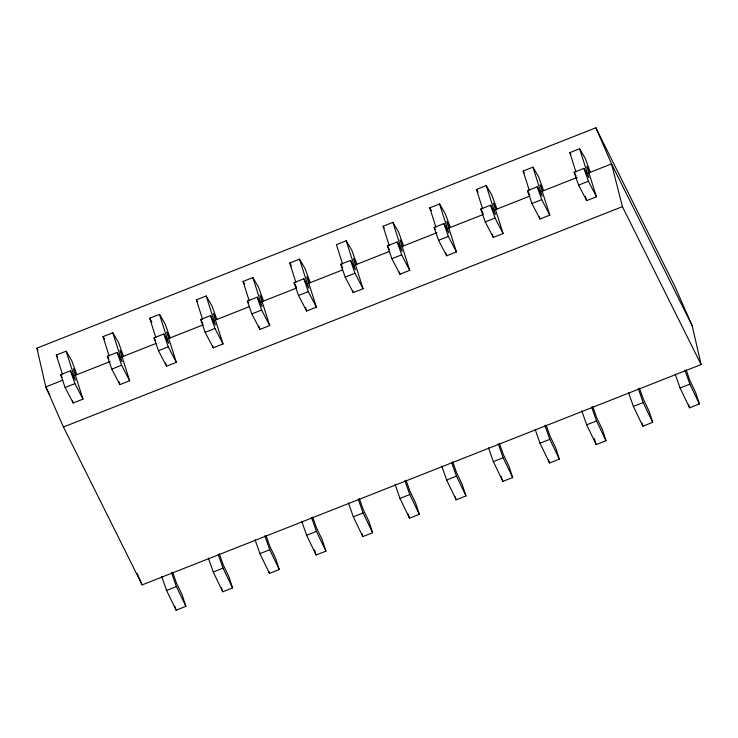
<?xml version="1.0" encoding="UTF-8"?>
<svg xmlns="http://www.w3.org/2000/svg" width="738" height="738" viewBox="0 0 738 738"><rect width="100%" height="100%" fill="white"/><g stroke="black" fill="none" stroke-linecap="round" stroke-linejoin="round"><path stroke-width="1.11" d="M36.9 348.133L595.87 127.803L674.56 285.698L692.216 325.781L701.1 364.554L142.13 584.893L63.44 426.998L45.784 386.906L36.9 348.133L37.924 350.199M62.481 374.378L56.328 355.043L66.125 351.187L71.752 360.697L76.826 374.673L73.311 368.732L82.988 399.147L73.182 403.013L65.11 387.505L60.664 374.655L70.461 370.79L75.359 380.181L66.125 351.187M109.159 355.984L103.006 336.648L112.813 332.783L118.44 342.294L123.504 356.269L119.99 350.329L129.667 380.753L119.86 384.609L111.789 369.111L107.342 356.251L117.148 352.395L122.038 361.786L112.813 332.783M155.838 337.58L149.685 318.244L159.491 314.379L165.118 323.899L170.183 337.875L166.668 331.934L176.345 362.349L166.548 366.214L158.467 350.707L154.021 337.856L163.827 333.991L168.716 343.382L159.491 314.379M202.516 319.185L196.363 299.849L206.17 295.984L211.797 305.495L216.861 319.471L213.347 313.53L223.024 343.945L213.227 347.81L205.155 332.312L200.699 319.453L210.505 315.587L215.395 324.988L206.17 295.984M249.195 300.781L243.042 281.446L252.848 277.58L258.475 287.1L263.54 301.067L260.034 295.135L269.711 325.55L259.905 329.416L251.833 313.908L247.387 301.058L257.184 297.193L262.073 306.584L252.848 277.58M295.873 282.377L289.73 263.042L299.527 259.186L305.154 268.697L310.228 282.672L306.713 276.732L316.39 307.146L306.584 311.012L298.512 295.504L294.065 282.654L303.862 278.789L308.761 288.189L299.527 259.186M346.205 240.782L355.439 269.785L350.55 260.394L340.744 264.25L345.19 277.11L353.262 292.608L363.068 288.752L353.391 258.328L356.906 264.269L351.841 250.293L346.205 240.782L336.408 244.647L342.561 263.983M389.24 245.579L383.087 226.243L392.893 222.378L398.52 231.898L403.585 245.874L400.07 239.933L409.747 270.348L399.941 274.213L391.869 258.706L387.422 245.855L397.228 241.99L402.118 251.381L392.893 222.378M435.918 227.184L429.765 207.848L439.571 203.983L445.199 213.494L450.263 227.47L446.748 221.529L456.425 251.944L446.628 255.809L438.556 240.311L434.101 227.452L443.907 223.586L448.796 232.987L439.571 203.983M482.597 208.78L476.444 189.445L486.25 185.579L491.877 195.1L496.942 209.066L493.427 203.134L503.104 233.549L493.307 237.415L485.235 221.907L480.779 209.057L490.585 205.192L495.475 214.583L486.25 185.579M529.275 190.376L523.131 171.041L532.928 167.185L538.555 176.696L543.62 190.672L540.115 184.731L549.792 215.145L539.985 219.011L531.913 203.504L527.467 190.653L537.264 186.788L542.153 196.188L532.928 167.185M575.963 171.982L569.81 152.646L579.607 148.781L585.234 158.301L590.308 172.268L586.793 166.327L596.47 196.751L586.664 200.607L578.592 185.109L574.146 172.258L583.942 168.393L588.841 177.784L579.607 148.781M62.924 380.153L45.784 386.906L49.889 395.153M74.713 375.504L110.073 361.565M121.539 357.044L156.152 343.401M168.218 338.641L203.291 324.821M214.906 320.246L249.37 306.657M261.16 302.008L296.519 288.069M308.263 283.447L342.589 269.914M354.941 265.043L389.738 251.326M401.527 246.686L436.887 232.747M448.307 228.245L482.966 214.583M494.746 209.933L530.105 195.994M541.664 191.446L577.254 177.415M588.343 173.043L611.544 163.901L692.216 325.781M65.11 387.505L74.916 383.64L82.988 399.147M111.789 369.111L121.595 365.245L129.667 380.753M158.467 350.707L168.273 346.842L176.345 362.349M205.155 332.312L214.952 328.447L223.024 343.945M251.833 313.908L261.63 310.043L269.711 325.55M298.512 295.504L308.318 291.639L316.39 307.146M345.19 277.11L354.996 273.244L363.068 288.752M391.869 258.706L401.675 254.841L409.747 270.348M438.556 240.311L448.353 236.446L456.425 251.944M485.235 221.907L495.032 218.042L503.104 233.549M531.913 203.504L541.72 199.647L549.792 215.145M578.592 185.109L588.398 181.244L596.47 196.751M63.44 426.998L622.411 206.658L611.544 163.901L595.87 127.803M166.576 590.418L176.382 586.553L185.893 606.332L176.087 610.197L166.576 590.418L161.705 576.553M213.254 572.015L223.061 568.149L232.571 587.937L222.765 591.793L213.254 572.015L208.384 558.149M259.933 553.62L269.739 549.755L279.25 569.533L269.453 573.398L259.933 553.62L255.062 539.755M306.621 535.216L316.418 531.351L325.928 551.129L316.132 554.994L306.621 535.216L301.741 521.351M353.299 516.812L363.096 512.956L372.616 532.735L362.81 536.6L353.299 516.812L348.428 502.956M399.978 498.418L409.784 494.552L419.295 514.331L409.489 518.196L399.978 498.418L395.107 484.552M446.656 480.014L456.462 476.148L465.973 495.936L456.167 499.801L446.656 480.014L441.785 466.148M493.335 461.619L503.141 457.754L512.652 477.532L502.846 481.397L493.335 461.619L488.464 447.754M540.022 443.215L549.819 439.35L559.33 459.137L549.533 462.994L540.022 443.215L535.142 429.35M586.701 424.82L596.498 420.955L606.009 440.734L596.212 444.599L586.701 424.82L581.821 410.955M633.379 406.417L643.185 402.551L652.696 422.33L642.89 426.195L633.379 406.417L628.508 392.551M680.058 388.013L689.864 384.147L699.375 403.935L689.569 407.8L680.058 388.013L675.187 374.148M569.81 152.646L570.935 154.546M523.131 171.041L524.257 172.95M476.444 189.445L478.132 192.295M429.765 207.848L431.453 210.699M383.087 226.243L384.212 228.153M289.73 263.042L291.418 265.901M243.042 281.446L244.73 284.296M196.363 299.849L197.489 301.75M149.685 318.244L151.936 322.054M103.006 336.648L104.695 339.498M56.328 355.043L57.453 356.952M574.146 172.258L576.101 176.013M527.467 190.653L529.423 194.408M480.779 209.057L483.233 213.752M434.101 227.452L435.079 229.333M387.422 245.855L389.378 249.61M340.744 264.25L342.7 268.014M294.065 282.654L296.51 287.35M247.387 301.058L248.365 302.931M200.699 319.453L202.655 323.216M154.021 337.856L155.487 340.67M107.342 356.251L108.809 359.074M60.664 374.655L62.13 377.478M622.411 206.658L701.1 364.554M137.203 573.546L142.13 584.893M686.137 369.839L689.929 380.633L695.685 392.616L699.375 403.935M684.984 370.291L689.864 384.147M639.449 388.243L643.241 399.027L649.006 411.011L652.696 422.33M638.305 388.686L643.185 402.551M592.771 406.647L596.562 417.431L602.328 429.415L606.009 440.734M591.627 407.09L596.498 420.955M546.092 425.042L549.884 435.826L555.649 447.818L559.33 459.137M544.948 425.485L549.819 439.35M499.414 443.446L503.205 454.23L508.971 466.213L512.652 477.532M498.27 443.889L503.141 457.754M452.735 461.84L456.527 472.634L462.283 484.617L465.973 495.936M451.591 462.292L456.462 476.148M406.057 480.244L409.848 491.028L415.605 503.012L419.295 514.331M404.904 480.687L409.784 494.552M359.369 498.648L363.161 509.432L368.926 521.415L372.616 532.735M358.225 499.091L363.096 512.956M312.691 517.043L316.482 527.827L322.248 539.819L325.928 551.129M311.547 517.486L316.418 531.351M266.012 535.447L269.804 546.231L275.569 558.214L279.25 569.533M264.868 535.889L269.739 549.755M219.334 553.841L223.125 564.635L228.891 576.618L232.571 587.937M218.19 554.293L223.061 568.149M172.655 572.245L176.447 583.029L182.203 595.013L185.893 606.332M171.502 572.688L176.382 586.553M583.942 168.393L588.398 181.244M537.264 186.788L541.72 199.647M490.585 205.192L495.032 218.042M443.907 223.586L448.353 236.446M397.228 241.99L401.675 254.841M350.55 260.394L354.996 273.244M303.862 278.789L308.318 291.639M257.184 297.193L261.63 310.043M210.505 315.587L214.952 328.447M163.827 333.991L168.273 346.842M117.148 352.395L121.595 365.245M70.461 370.79L74.916 383.64M688.563 404.71L689.569 407.8M641.885 423.114L642.89 426.195M594.201 438.427L596.212 444.599M548.528 459.912L549.533 462.994M501.176 476.25L502.846 481.397M455.161 496.711L456.167 499.801M408.151 514.082L409.489 518.196M361.804 533.509L362.81 536.6M314.453 549.856L316.132 554.994M268.78 571.341L269.453 573.398M221.428 587.679L222.765 591.793M174.749 606.082L176.087 610.197M585.28 196.262L586.664 200.607M539.293 216.843L539.985 219.011M492.264 234.149L493.307 237.415M445.586 252.553L446.628 255.809M399.258 272.036L399.941 274.213M352.57 290.44L353.262 292.608M305.55 307.755L306.584 311.012M258.872 326.15L259.905 329.416M212.535 345.642L213.227 347.81M165.506 362.958L166.548 366.214M118.827 381.352L119.86 384.609M72.49 400.835L73.182 403.013"/></g></svg>
